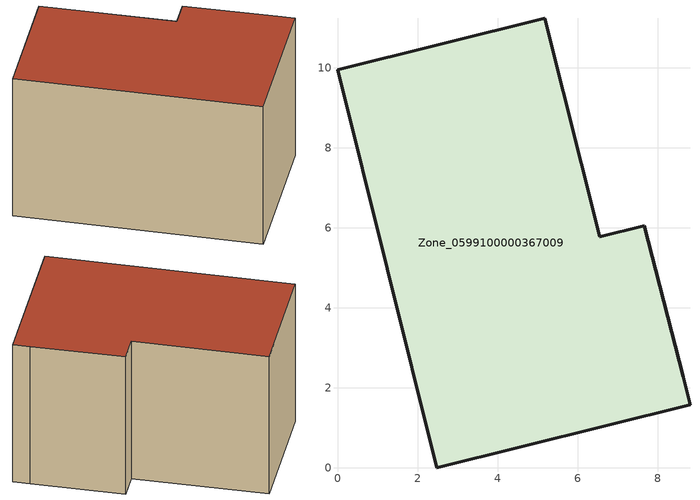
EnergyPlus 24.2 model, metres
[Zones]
Zone_0599100000367009
 floor ground (C_G): 7.66,6.05 8.64,2.28 8.81,1.58 2.48,0 0,9.94 5.18,11.23 6.56,5.77 z0
 wall outside (C_F): 2.48,0 8.81,1.58 8.64,2.28 7.66,6.05 6.56,5.77 5.18,11.23 0,9.94 2.48,0 z0:6.61
 roof outside (C_R): 8.64,2.28 7.66,6.05 6.56,5.77 5.18,11.23 0,9.94 2.48,0 8.81,1.58 z6.61
[BUILDING]
Pand.0599100000367009: North Axis=0; Terrain=City; Loads Convergence Tolerance Value=0.04; Temperature Convergence Tolerance Value=0.4; Solar Distribution=FullExterior; Maximum Number of Warmup Days=25; Minimum Number of Warmup Days=1
[Site:Location]
Rotterdam.The.Hague.AP_ZH_NLD Design_Conditions: Latitude=51.96; Longitude=4.45; Time Zone=1; Elevation=-4.5
[SITE:GROUNDTEMPERATURE:BUILDINGSURFACE]
18, 18, 18, 18, 18, 18, 18, 18, 18, 18, 18, 18
[MATERIAL] Thermal Absorptance=0.9; Solar Absorptance=0.7; Visible Absorptance=0.7
Name | Roughness | Thickness | Conductivity | Density | Specific Heat
G.TC.1992-2005 | MediumSmooth | 0.15 | 0.06 | 540 | 1210
F.TC.1992-2005 | Rough | 0.3 | 0.12 | 1920 | 840
R.TC.1992-2005 | MediumRough | 0.2 | 0.08 | 1500 | 1000
[CONSTRUCTION]
C_G: G.TC.1992-2005
C_F: F.TC.1992-2005
C_R: R.TC.1992-2005
[ZONE]
Zone_0599100000367009: Type=1; Multiplier=1; Ceiling Height=Autocalculate; Volume=Autocalculate; Floor Area=autocalculate; Part of Total Floor Area=Yes
[ZONEINFILTRATION:DESIGNFLOWRATE]
Infil_Zone_0599100000367009: Zone or ZoneList or Space or SpaceList=Zone_0599100000367009; Schedule=AlwaysOn; Design Flow Rate Calculation Method=Flow/Area; Flow Rate per Floor Area=0.0015; Constant Term Coefficient=1; Temperature Term Coefficient=0; Velocity Term Coefficient=0; Velocity Squared Term Coefficient=0
[HVACTEMPLATE:ZONE:IDEALLOADSAIRSYSTEM]
Zone_0599100000367009: Maximum Heating Supply Air Temperature=50; Minimum Cooling Supply Air Temperature=13; Maximum Heating Supply Air Humidity Ratio=0.0156; Minimum Cooling Supply Air Humidity Ratio=0.0077; Heating Limit=NoLimit; Cooling Limit=NoLimit; Dehumidification Control Type=ConstantSensibleHeatRatio; Cooling Sensible Heat Ratio=0.7; Dehumidification Setpoint=60; Humidification Control Type=None; Humidification Setpoint=30; Outdoor Air Method=None; Outdoor Air Flow Rate per Person=0.00944; Outdoor Air Flow Rate per Zone Floor Area=0; Outdoor Air Flow Rate per Zone=0; Demand Controlled Ventilation Type=None; Outdoor Air Economizer Type=NoEconomizer; Heat Recovery Type=None; Sensible Heat Recovery Effectiveness=0.7; Latent Heat Recovery Effectiveness=0.65
[ZONECONTROL:THERMOSTAT]
ThermostatControl_Zone_0599100000367009: Zone or ZoneList=Zone_0599100000367009; Control Type Schedule=DualSetpointControlType; Control 1=Thermostat_Zone_0599100000367009; Temperature Difference Between Cutout And Setpoint=0
[THERMOSTATSETPOINT:DUALSETPOINT]
Thermostat_Zone_0599100000367009: Heating Setpoint Temperature Schedule=HeatingSetpoint_Zone_0599100000367009; Cooling Setpoint Temperature Schedule=CoolingSetpoint_Zone_0599100000367009
[SCHEDULE:COMPACT]
HeatingSetpoint_Zone_0599100000367009: Through: 12/31, For: AllDays, Until: 24:00, 21
CoolingSetpoint_Zone_0599100000367009: Through: 12/31, For: AllDays, Until: 24:00, 24
DualSetpointControlType: Through: 12/31, For: AllDays, Until: 24:00, 4
AlwaysOn: Through: 12/31, For: AllDays, Until: 24:00, 1
